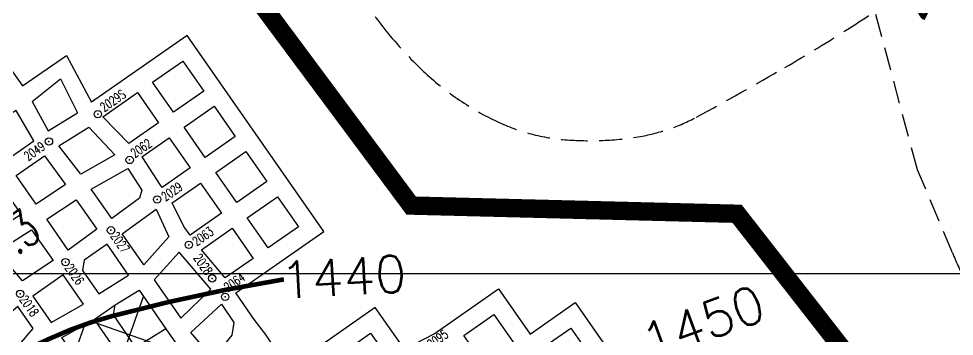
# Model space of a CAD drawing. Header units: inches. Extents: x 10131215 to 10153225, y 3476725 to 3491422.
# Drawn here: x 10142370 to 10143388, y 3483932 to 3484278 of the extents above; entities that cross this region are included whole.
import ezdxf
from ezdxf.enums import TextEntityAlignment as Align

# ---------------------------------------------------------------- set-up
doc = ezdxf.new("R2010")
doc.units = ezdxf.units.IN
doc.header["$LTSCALE"] = 100
doc.header["$MEASUREMENT"] = 0
doc.header["$PDMODE"] = 32
doc.header["$PDSIZE"] = 8
doc.linetypes.add('DASHDOT', pattern=[1, 0.5, -0.25, 0, -0.25])
doc.linetypes.add('HIDDEN', pattern=[0.375, 0.25, -0.125])
doc.layers.get('0').update_dxf_attribs({"color": 60, "linetype": 'CONTINUOUS'})
for name, color, linetype in [('BOUNDARY-MINE LIMITS', 30, 'DASHDOT'), ('BUFFER ZONE-200', 200, 'HIDDEN'), ('ELEVATIONS-UPEER MASON-CONTOURS', 175, 'CONTINUOUS'), ('ELEVATIONS-UPPER MASON-SPOT', 175, 'CONTINUOUS'), ('GRID COORDINATES-VA SOUTH NAD27', 252, 'CONTINUOUS'), ('MINE WORKINGS-ADVANCED-SURVEYED', 7, 'CONTINUOUS'), ('MINE WORKINGS-RETREAT AREA', 4, 'CONTINUOUS'), ('SPADS-LABEL', 90, 'CONTINUOUS'), ('SPADS-SYMBOL', 90, 'CONTINUOUS')]:
    doc.layers.add(name, color=color, linetype=linetype)
doc.styles.add('BUFFER LABELS', font='ARIAL.TTF', dxfattribs={"height": 40})
doc.styles.add('LEV', font='SIMPLEX.shx', dxfattribs={"width": 0.7, "height": 40})
doc.styles.add('SP', font='SIMPLEX', dxfattribs={"width": 0.75, "height": 12})
doc.styles.get("Standard").update_dxf_attribs({"font": 'simplex.shx'})

# ---------------------------------------------------------------- blocks, each defined once
blk = doc.blocks.new('*X6')
at = {"color": 0}
for p, q in [((781574.735175273, 181374.6815356689), (781642.874684081, 181628.9816445429)), ((781514.9396071848, 181344.7066027541), (781581.5855057385, 181593.4324822728)), ((781588.2401726154, 181597.8755729739), (781693.664101938, 181569.627316249)), ((781640.3308876348, 181426.3029017037), (781681.8089267485, 181581.1010510745)), ((781533.0642086092, 181560.8961189504), (781736.7275119626, 181506.324701289)), ((781705.6014162654, 181476.7106655323), (781721.7254653693, 181536.886436012)), ((781548.1175898074, 181505.0987685945), (781692.3085332824, 181466.4629217345)), ((781475.8508263562, 181392.0104519539), (781494.2331115637, 181460.6140743072)), ((781500.7369791539, 181466.0305559355), (781642.392388849, 181428.0741033042)), ((781456.6321945137, 181426.0845883417), (781594.9340972699, 181389.0267051865)), ((781501.0589326189, 181362.4166707235), (781543.3435348092, 181351.0865457144))]:
    blk.add_line(p, q, dxfattribs=at)

msp = doc.modelspace()

# ---------------------------------------------------------------- linework, layer by layer
at = {"layer": 'BOUNDARY-MINE LIMITS', "const_width": 20.0005703370209}
msp.add_lwpolyline([(10140753.02367311, 3479084.362642382), (10139113.08696019, 3481747.964719479), (10135309.1079129, 3481747.964719479), (10135309.1079129, 3484078.510573443), (10136387.87045595, 3484078.510573443), (10136387.87045595, 3486601.181388361), (10138341.85545976, 3486601.181388361), (10138341.85545976, 3487699.763834284), (10142188.7634376, 3487699.763834284), (10142412.65756376, 3484892.275332635), (10142623.93547214, 3484306.711467482), (10142796.84967981, 3484074.28460881), (10143151.62199139, 3484065.345125436), (10143500.43175638, 3483618.370471822), (10143792.59715053, 3483818.019127807), (10144004.26803834, 3483755.442679534), (10144488.17949956, 3483062.385643635), (10144842.95176025, 3482463.439578698), (10144896.61483234, 3482347.226165525), (10144953.25915228, 3482314.448027493), (10145033.75370951, 3482290.609372835), (10145541.62388461, 3481817.88897219), (10145505.84855412, 3481770.211662874), (10145917.26518564, 3481350.055491709)], dxfattribs=at)
at = {"layer": 'BUFFER ZONE-200'}
msp.add_lwpolyline([(10143301.70874707, 3484285.250213447, -0.0002930033290743187), (10143273.85289253, 3484267.382886848, -0.01073981416208318), (10143203.71492933, 3484224.549082985, -0.007985436902522), (10143107.29885024, 3484170.515787032, -0.08147454613535365), (10143046.55198267, 3484149.555918995, -0.06318316788180696), (10142963.98319686, 3484145.965437811, -0.09244566290244333), (10142888.29833808, 3484166.676423787, -0.07606412145902759), (10142809.98258966, 3484220.636725589, -0.03484706346553164), (10142769.40467768, 3484264.546473281, -0.03651017772175093), (10142737.0230486, 3484311.542094945, -0.06562403634597061), (10142723.01300467, 3484344.745516741, -0.0441092069240242), (10142713.43355151, 3484397.370928562)], format="xyb", dxfattribs=at)
msp.add_lwpolyline([(10143386.12634086, 3484022.894825143), (10143348.0736178, 3484113.106320718), (10143301.70874707, 3484285.250213447)], dxfattribs=at)
msp.add_arc((10143572.98429554, 3484094.213729758), 200.005703370209, 200.890577071042, 277.3451834259995, dxfattribs=at)
at = {"layer": 'ELEVATIONS-UPEER MASON-CONTOURS', "const_width": 5.000142584255225}
for points in [[(10135978.88428691, 3483263.248318839, 4.255055060081e-07), (10135880.17467438, 3483248.315375748, 0.0005474603146306517)], [(10136147.75905881, 3483288.543522684, 1.373056544530431e-06), (10135988.51066798, 3483264.690762232, 2.300745381369936e-05)], [(10142378.16879113, 3484374.563237131, 6.838580421504973e-05), (10142102.62164884, 3484269.947883483, 0.000346652878176189)], [(10142658.26289269, 3483993.959457682, 0.02535855268869289), (10142470.16658738, 3483953.69686862, 0.04256793350991803), (10142404.2791593, 3483929.895043312, 1.180828545220311e-05), (10142250.47729385, 3483859.028567793, 2.403655052585763e-05), (10142174.92251093, 3483824.209021727, 3.670695572409352e-05), (10142021.74161612, 3483753.592791119, 7.526724792756653e-05), (10141947.04480094, 3483719.137352862, 0.1300753289853666), (10141865.05661693, 3483651.326684679, -0.1257023239292229), (10141780.91579146, 3483580.507493666), (10141562.39569074, 3483475.072070804), (10141436.57741785, 3483414.365056837), (10141355.62206489, 3483375.304293803)]]:
    msp.add_lwpolyline(points, format="xyb", dxfattribs=at)
at = {"layer": 'GRID COORDINATES-VA SOUTH NAD27'}
msp.add_line((10153220, 3484000), (10131220, 3484000), dxfattribs=at)
at = {"layer": 'MINE WORKINGS-ADVANCED-SURVEYED', "flags": 128}
for points in [[(10142605.96382765, 3483979.230938245), (10142701.92483231, 3484046.191323069), (10142553.13716446, 3484259.419101348), (10142449.03264299, 3484186.776272689)], [(10142373.81201876, 3484204.453870837), (10142421.4766286, 3484237.713637433), (10142449.03264299, 3484186.776272689)], [(10142357.21647119, 3484228.236969183), (10142373.81201876, 3484204.453870837)], [(10142384.43711714, 3484187.479473785), (10142414.92881172, 3484212.146195005), (10142433.74583592, 3484175.357607456)], [(10142461.21512538, 3484170.888598661), (10142498.97382252, 3484197.236143681), (10142521.86423296, 3484164.4318701), (10142489.64522815, 3484141.949852871)], [(10142384.43711714, 3484187.479473785), (10142401.71227822, 3484155.732195266), (10142433.74583592, 3484175.357607456)], [(10142489.64522815, 3484141.949852871), (10142461.59317793, 3484170.400675884), (10142461.21512538, 3484170.888598661)], [(10142503.57823726, 3484127.283674412), (10142533.30943818, 3484148.02973331), (10142556.19984862, 3484115.225459728), (10142525.84739111, 3484094.04589578)], [(10142525.84739111, 3484094.04589578), (10142523.33886428, 3484097.640868477), (10142504.70212224, 3484126.096761283), (10142503.57823726, 3484127.283674412)], [(10142536.74256991, 3484077.259957457), (10142567.64505383, 3484098.823322937), (10142590.53546427, 3484066.019049356), (10142556.08247257, 3484041.978184103)], [(10142556.08247257, 3484041.978184103), (10142549.38500077, 3484051.576338656), (10142536.74256991, 3484077.259957457)], [(10142568.43539053, 3484026.209437874), (10142601.98066949, 3484049.616912566), (10142624.87107993, 3484016.812638984), (10142594.42815331, 3483995.569946819)], [(10142594.42815331, 3483995.569946819), (10142568.43539053, 3484026.209437874)], [(10142789.40839884, 3483917.865422334), (10142821.75092573, 3483934.696808424), (10142891.89929481, 3483983.645460058), (10142926.23491047, 3483934.439049686), (10142975.44132084, 3483968.774665344), (10143112.78378347, 3483771.949023855), (10143161.99019384, 3483806.284639513), (10143379.449093, 3483494.64404049)], [(10142662.9632137, 3483897.062107714), (10142662.53095026, 3483897.689619916), (10142638.39324371, 3483934.492902357), (10142626.08819428, 3483950.39068523), (10142606.6313454, 3483978.274317774), (10142605.96382765, 3483979.230938245)], [(10142789.40839884, 3483917.865422334), (10142757.7650043, 3483963.213607515), (10142662.9632137, 3483897.062107714)], [(10142741.88653837, 3483887.817908903), (10142723.14907508, 3483914.670589139), (10142752.71636626, 3483935.302273878), (10142771.69864163, 3483908.098753168)]]:
    msp.add_lwpolyline(points, dxfattribs=at)
for points in [[(10142538.26636975, 3484175.877075319), (10142515.37595931, 3484208.6813489), (10142548.18023289, 3484231.571759338), (10142571.07064333, 3484198.767485757)], [(10142355.45825247, 3484123.456716548), (10142386.13024826, 3484144.859250308), (10142366.89045983, 3484177.674482245), (10142337.62582559, 3484159.497725969)], [(10142572.60198541, 3484126.670664947), (10142549.71157497, 3484159.474938528), (10142582.51584855, 3484182.365348967), (10142605.40625899, 3484149.561075385)], [(10142437.11584729, 3484108.490412255), (10142413.15748343, 3484139.330058475), (10142446.01114798, 3484159.527730926), (10142474.39445972, 3484129.336912071)], [(10142388.6493476, 3484075.890519855), (10142366.90345768, 3484107.054579757), (10142397.57545348, 3484128.457113517), (10142420.7137105, 3484097.045207036)], [(10142606.93760107, 3484077.464254575), (10142584.04719063, 3484110.268528156), (10142616.85146421, 3484133.158938595), (10142639.74187464, 3484100.354665013)], [(10142470.91928609, 3484060.101416294), (10142448.56105251, 3484092.088275464), (10142488.29998545, 3484114.651556063), (10142503.50316592, 3484091.116304296), (10142501.19597961, 3484082.189841432)], [(10142335.65767268, 3484041.352439837), (10142317.26877723, 3484071.200699742), (10142318.7558567, 3484079.554902345), (10142350.50132089, 3484095.609374538), (10142372.24721081, 3484064.445314636)], [(10142641.27321672, 3484028.257844203), (10142618.38280628, 3484061.062117784), (10142651.18707986, 3484083.952528223), (10142674.0774903, 3484051.148254641)], [(10142454.48132699, 3484048.707720029), (10142423.57045928, 3484025.86091409), (10142400.09455282, 3484059.488383065), (10142432.15891572, 3484080.643070246)], [(10142532.98286398, 3484040.131133437), (10142505.67005969, 3484009.965641051), (10142482.31298235, 3484043.663457198), (10142519.20203955, 3484070.365786728)], [(10142407.15676883, 3484014.432284278), (10142373.59812938, 3483992.222596569), (10142346.28277106, 3484024.378042785), (10142383.69241603, 3484048.043177845)], [(10142489.23210059, 3483998.571944786), (10142465.87502326, 3484032.269760933), (10142440.99313379, 3484014.83936008), (10142438.99910953, 3484003.702431973), (10142456.71348574, 3483978.261211765)], [(10142578.78400339, 3483983.231249345), (10142544.4280692, 3484023.728996647), (10142517.06375596, 3483993.527681955), (10142546.11768143, 3483951.61088626)], [(10142440.29979528, 3483966.832581952), (10142418.01396715, 3483998.839278344), (10142385.0433346, 3483975.820459778), (10142405.11250206, 3483947.059312765)], [(10142497.28512157, 3483919.992610641), (10142472.71356748, 3483955.282045124), (10142474.70759173, 3483966.418973232), (10142500.62579686, 3483982.133985691), (10142529.67972234, 3483940.217189996)], [(10142385.2768037, 3483940.534748584), (10142368.64119781, 3483964.375254558), (10142342.41725823, 3483942.422399823), (10142341.00928929, 3483930.463056469), (10142357.85744501, 3483908.075907906)], [(10142581.20096344, 3483907.937947396), (10142556.94169288, 3483935.994825119), (10142590.22920861, 3483966.829112554), (10142603.96345488, 3483947.146548406), (10142601.48498909, 3483933.222877401)], [(10142854.13808966, 3483932.907707611), (10142886.94236324, 3483955.798118049), (10142909.83277367, 3483922.993844467), (10142877.02850009, 3483900.103434029)], [(10142441.73715876, 3483894.572475036), (10142416.55770727, 3483930.657175975), (10142451.72842509, 3483950.418891495), (10142480.87143111, 3483908.563980829)], [(10142937.68011568, 3483918.036912896), (10142970.48438927, 3483940.927323333), (10142993.3747997, 3483908.123049752), (10142960.57052612, 3483885.232639315)]]:
    msp.add_lwpolyline(points, close=True, dxfattribs=at)
at = {"layer": 'MINE WORKINGS-RETREAT AREA'}
msp.add_lwpolyline([(10142416.55770727, 3483930.657175975), (10142451.72842509, 3483950.418891495), (10142474.70759173, 3483966.418973232), (10142500.62579686, 3483982.133985691), (10142529.67972234, 3483940.217189996), (10142540.50373379, 3483924.601128854)], dxfattribs=at)
at = {"layer": 'SPADS-SYMBOL'}
for p in [(10142455.6585778, 3484173.667302728), (10142402.55331496, 3484144.045406813), (10142490.39491726, 3484123.886507462), (10142520.35858678, 3484080.945445808), (10142470.03451995, 3484047.337805817), (10142554.8030725, 3484031.582907564), (10142420.49975806, 3484012.77314503), (10142580.26303566, 3483995.096126706), (10142371.11261624, 3483978.311491553), (10142594.25485608, 3483975.044389733)]:
    msp.add_point(p, dxfattribs=at)

# ---------------------------------------------------------------- block references
at = {"layer": 'MINE WORKINGS-RETREAT AREA', "xscale": 1.000028516851045, "yscale": 1.000028516851045, "zscale": 1.000028516851045, "rotation": 355.6010874874682}
msp.add_blockref('*X6', (9349211.396678967, 3362830.088531519), dxfattribs=at)

# ---------------------------------------------------------------- texts
at = {"layer": 'BUFFER ZONE-200', "style": 'BUFFER LABELS'}
msp.add_text("200' BUFFER", height=40.0011406740418, rotation=63.67255736264037, dxfattribs=at).set_placement((10143412.65710979, 3484436.05230571), align=Align.MIDDLE)
at = {"layer": 'ELEVATIONS-UPEER MASON-CONTOURS'}
for s, rotation, p in [('1440', 3.347333112854054, (10142792.62759979, 3483980.716450891)), ('1450', 20.09552574346204, (10143185.89309962, 3483951.415100554))]:
    msp.add_text(s, height=40.0011406740418, rotation=rotation, dxfattribs=at).set_placement(p, align=Align.RIGHT)
at = {"layer": 'ELEVATIONS-UPPER MASON-SPOT', "style": 'LEV', "width": 0.7}
msp.add_text('1434.3', height=40.0011406740418, rotation=34.51179473158101, dxfattribs=at).set_placement((10142331.28364991, 3484019.042172356), align=Align.MIDDLE)
at = {"layer": 'SPADS-LABEL', "style": 'SP', "width": 0.7}
for s, rotation, p in [('2029S', 34.90679348370055, (10142472.10500695, 3484188.575142403)), ('2062', 34.90679354039751, (10142502.87883608, 3484136.627752787)), ('2049', 34.90679335770972, (10142386.79450114, 3484133.417219317)), ('2029', 34.90679359703443, (10142536.357718, 3484089.521538075)), ('2027', 304.9067935045182, (10142479.95844575, 3484034.117859875)), ('2063', 34.90679365391776, (10142570.17756507, 3484040.765278873)), ('2028', 304.9067936488937, (10142570.31312233, 3484010.308572707)), ('2026', 304.9067934291783, (10142430.42368386, 3483999.553199062)), ('2064', 34.90679371140727, (10142604.33419744, 3483991.016228484)), ('2018', 304.9067933543835, (10142381.03654203, 3483965.091545563)), ('2095', 34.9067940654685, (10142825.61395235, 3483929.016677295))]:
    msp.add_text(s, height=10.00028516851045, rotation=rotation, dxfattribs=at).set_placement(p, align=Align.MIDDLE)

doc.saveas('drawing.dxf')
